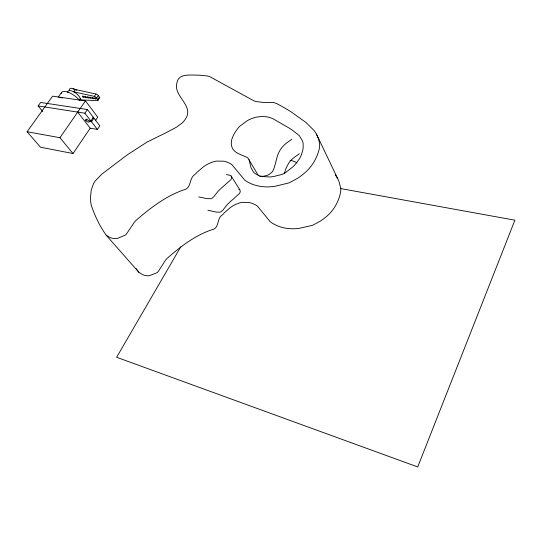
<?xml version="1.0" encoding="UTF-8"?>
<svg xmlns="http://www.w3.org/2000/svg" width="542" height="542" viewBox="0 0 542 542"><rect width="100%" height="100%" fill="white"/><g stroke="black" fill="none" stroke-linecap="round" stroke-linejoin="round"><path stroke-width="0.81" d="M284.272 173.46L286.271 167.668L288.825 163A19.58 14.119 -27.6 0 1 290.024 161.441L291.298 160.032A27.283 19.769 -27.3 0 1 293.615 157.857L299.252 153.792M180.737 246.847L116.645 357.273L417.719 466.947L514.9 220.194L340.41 188.528M77.709 112.092L90.216 128.217L97.35 129.416L99.789 125.798L93.969 118.149L92.37 117.899M42.791 111.605L38.143 105.941L40.657 102.452L87.431 109.552L93.38 117.377L90.9 121.015L88.502 120.629A2.121 0.827 34.2 0 0 85.656 119.538A2.121 0.827 34.2 0 0 87.357 121.747A2.121 0.827 34.2 0 0 89.091 121.401L91.49 121.787L93.969 118.149M95.426 120.548L97.736 117.147L85.473 100.9L52.601 96.151L27.1 131.74L40.487 147.221L73.034 153.528L90.216 128.217M85.893 120.541L86.977 118.955M80.677 98.664L79.877 99.809L97.513 100.683A2.08 0.86 34.8 0 0 97.824 99.511L96.652 97.926L98.271 95.575A2.087 0.867 34.9 0 0 95.948 94.023L73.129 89.03M97.824 99.511L99.437 97.167L98.271 95.575M97.513 100.683L99.118 98.339A2.08 0.867 34.8 0 0 99.437 97.167M75.446 89.538L73.82 91.849L94.328 96.374L95.948 94.023M38.143 105.941L84.911 113.217L87.431 109.552M27.1 131.74L59.945 137.702L85.473 100.9M58.143 97.255L61.524 92.513M291.799 139.253L286.047 143.4A27.845 19.824 -27.4 0 0 283.676 145.608L282.368 147.038A19.979 14.153 -27.7 0 0 281.142 148.616C276.095 155.202 276.339 163.982 272.762 171.157A7.595 5.393 -29.9 0 1 271.589 172.519L269.205 174.341A9.329 6.612 -30 0 1 267.443 175.235L263.751 176.218L259.753 176.333M226.36 174.565L226.908 174.66A42.391 30.169 -34.5 0 1 229.625 175.262L231.21 176.055L239.842 189.835L240.208 191.251A3.923 2.798 -32.4 0 1 240.153 191.909L239.97 192.518A6.267 4.471 -32.5 0 1 239.53 193.426L232.796 199.483A73.665 55.948 -31.8 0 0 230.621 201.373L227.674 204.185A21.998 16.064 -32.9 0 0 226.414 205.601L222.864 210.208L221.068 211.698A3.713 2.669 -34 0 1 219.889 212.179L216.285 212.071L207.932 210.276M198.657 196.915L207.119 198.657L210.777 198.731A3.787 2.669 -33.9 0 0 211.969 198.237L213.805 196.726L217.444 192.051A22.452 16.104 -32.9 0 1 218.738 190.615L221.753 187.756A75.25 56.192 -31.9 0 1 223.975 185.838L230.865 179.68A6.396 4.478 -32.5 0 0 231.312 178.758L231.502 178.149A3.997 2.805 -32.4 0 0 231.57 177.485L231.21 176.055M238.846 189.205L239.842 189.835M296.982 162.912L296.244 162.492A28.97 20.948 -29.7 0 0 293.96 161.414A30.149 21.809 -29.7 0 0 290.004 160.249M106.191 235.208L110.175 237.626A30.67 20.664 -38.3 0 0 112.275 238.277L115.08 238.643A12.168 8.238 -39.3 0 0 117.39 238.399L125.06 235.242A4.939 3.367 -39.3 0 0 126.374 234.103L134.118 222.62A25.813 17.967 -38.1 0 1 135.832 220.547C149.971 208.297 165.513 196.306 183.365 189.998C191.943 188.48 188.575 178.311 195.059 174.388A59.376 42.452 -32.7 0 1 197.335 172.031L203.562 166.712A26.497 18.469 -33.2 0 1 209.185 163.406L213.155 161.828A18.353 12.71 -33 0 1 216.224 161.103L223.507 161.17A31.7 22.12 -33.6 0 1 226.15 161.801L229.686 163.257A27.479 19.146 -33.4 0 1 232.145 164.931L244.557 179.89A37.263 26.172 -29.3 0 0 247.267 181.827L251.874 184.063A55.074 38.401 -28.3 0 0 256.068 185.439L259.103 186.136A46.307 32.445 -28.7 0 0 270.262 186.8A44.485 31.206 -28.8 0 0 274.963 186.299L289.232 182.837L297.815 178.176A56.178 39.092 -29.1 0 0 303.215 174.145C311.481 167.695 317.28 158.189 319.448 147.966A28.861 20.366 -28 0 0 319.597 143.664L318.737 139.402L316.447 134.098A59.092 41.605 -29.9 0 0 314.116 130.554L305.898 122.411L290.952 111.774A552.352 369.942 -56.3 0 0 284.753 107.987L277.084 103.739L273.642 102.479L263.331 102.438L256.644 101.611A30.399 19.675 -27.8 0 1 253.798 100.765L210.066 76.808A24.749 15.576 -31.7 0 0 207.417 76.002L200.486 75.257A243.859 168.427 -41.4 0 0 196.306 75.101C189.632 75.162 178.555 73.59 176.99 82.533A32.405 20.183 -30.8 0 0 176.441 85.446C175.771 98.441 195.743 107.086 184.029 120.974A12.168 7.764 -33.1 0 1 182.491 122.702L176.489 127.174L165.527 132.986A234.876 125.9 -32 0 1 160.025 135.663L147.16 142.011L128.894 153.786A165.601 120.473 -37.2 0 0 125.066 156.523L102.072 173.921L95.29 180.879A19.316 12.5 -37.8 0 0 93.542 183.677L91.232 189.957L90.446 198.081A70.087 46.551 -35.8 0 0 90.677 201.665A56.449 37.317 -36.5 0 0 91.334 205.418C94.809 215.912 99.816 226.19 106.191 235.208L138.827 272.253L142.729 274.699A28.895 20.582 -38.9 0 0 144.768 275.377L147.471 275.797A11.457 8.198 -40 0 0 149.68 275.607L156.956 272.701A4.654 3.354 -40 0 0 158.183 271.617L165.283 260.58A24.275 17.832 -38.7 0 1 166.868 258.595C180.079 246.956 194.741 235.56 211.631 229.835C219.903 228.412 216.258 218.616 222.437 214.835A55.785 42.039 -32.7 0 1 224.564 212.579L230.397 207.518A24.932 18.347 -33.2 0 1 235.702 204.415L239.469 202.965A17.276 12.635 -33.1 0 1 242.389 202.329L249.361 202.579A29.83 21.971 -33.7 0 1 251.908 203.257L255.323 204.774A25.86 19.024 -33.5 0 1 257.714 206.461L269.916 221.393A35.04 25.962 -28.9 0 0 272.545 223.351L276.989 225.641A51.808 38.109 -27.8 0 0 281.02 227.084L283.927 227.836A43.55 32.188 -28.2 0 0 294.57 228.744A41.829 30.955 -28.3 0 0 299.048 228.365L312.551 225.323L320.62 220.98A52.852 38.814 -28.7 0 0 325.681 217.179C333.526 211.001 338.791 201.773 340.627 192.01A27.134 20.183 -27.4 0 0 340.681 187.803L338.77 180.92L316.447 134.098M138.827 272.253L135.988 268.358M59.945 137.702L73.034 153.528M84.911 113.217L90.9 121.015M91.49 121.787L97.35 129.416M249.069 159.714L251.014 167.776L253.554 172.146A20.738 14.607 -29.5 0 0 255.648 173.914L259.164 175.662A31.734 22.256 -28.9 0 0 261.969 176.523L269.808 176.977A46.944 32.54 -28.6 0 0 273.71 176.516L281.894 174.436A18.435 13.055 -29 0 0 285.404 172.742L292.7 167.017A41.07 28.604 -29.5 0 0 295.559 163.989L299.421 158.806A28.001 19.661 -29 0 0 301.095 155.622L302.592 151.076A39.647 27.703 -29.6 0 0 303.154 147.6L303.134 143.522A23.916 16.768 -28.7 0 0 302.585 141.123L299.279 135.615L291.982 129.884A171.089 122.966 -38 0 0 287.064 126.842L273.507 119.03A30.758 21.043 -30 0 0 271.142 118A32.012 21.917 -30 0 0 267.023 116.923L266.217 116.794A28.441 19.431 -29.9 0 0 260.892 116.598A29.837 20.406 -29.9 0 0 259.483 116.706L257.436 116.984A22.08 15.02 -29.7 0 0 254.74 117.587L254.049 117.783A24.166 16.463 -29.8 0 0 250.621 119.023L249.306 119.619A19.661 13.347 -29.7 0 0 247.443 120.595L239.957 126.076A18.848 12.791 -29.9 0 0 237.85 128.352L234.842 132.736A53.827 37.303 -28.5 0 0 233.392 135.358L231.732 139.497L231.278 143.047A24.722 16.863 -29.8 0 0 231.57 145.839C233.094 153.169 241.312 154.497 246.983 157.349A11.145 7.757 -31.4 0 1 248.012 158.196L258.439 175.662M335.22 174.836A55.562 41.26 -29.6 0 1 337.51 178.365M67.838 92.601A7.351 2.954 35.2 0 1 75.182 92.655A7.351 2.954 35.2 0 1 79.349 100.135M69.464 90.311A7.337 2.967 35.2 0 1 76.632 90.229M94.328 96.374A2.087 0.867 34.8 0 1 96.652 97.926M59.532 97.519A11.904 4.634 34.9 0 1 62.499 97.946M61.232 93.488A11.863 4.709 35.1 0 1 68.38 92.309A11.863 4.709 35.1 0 1 79.478 100.466M82.567 96.686A1.037 0.42 35 0 0 84.078 97.37A1.037 0.42 35 0 0 83.122 96.191A1.037 0.42 35 0 0 82.567 96.686M84.959 97.025A1.037 0.42 35 0 0 86.469 97.709A1.037 0.42 35 0 0 85.521 96.523A1.037 0.42 35 0 0 84.959 97.025M87.364 97.357A1.037 0.427 34.9 0 0 88.874 98.048A1.037 0.427 34.9 0 0 87.926 96.862A1.037 0.427 34.9 0 0 87.364 97.357M89.83 97.77A1.037 0.427 34.9 0 0 91.32 98.359A1.037 0.427 34.9 0 0 90.257 97.167A1.037 0.427 34.9 0 0 89.83 97.77M92.255 98.109A1.043 0.427 34.9 0 0 93.746 98.705A1.043 0.427 34.9 0 0 92.682 97.506A1.043 0.427 34.9 0 0 92.255 98.109M94.687 98.454A1.043 0.434 34.8 0 0 96.185 99.044A1.043 0.434 34.8 0 0 95.121 97.845A1.043 0.434 34.8 0 0 94.687 98.454"/></g></svg>
